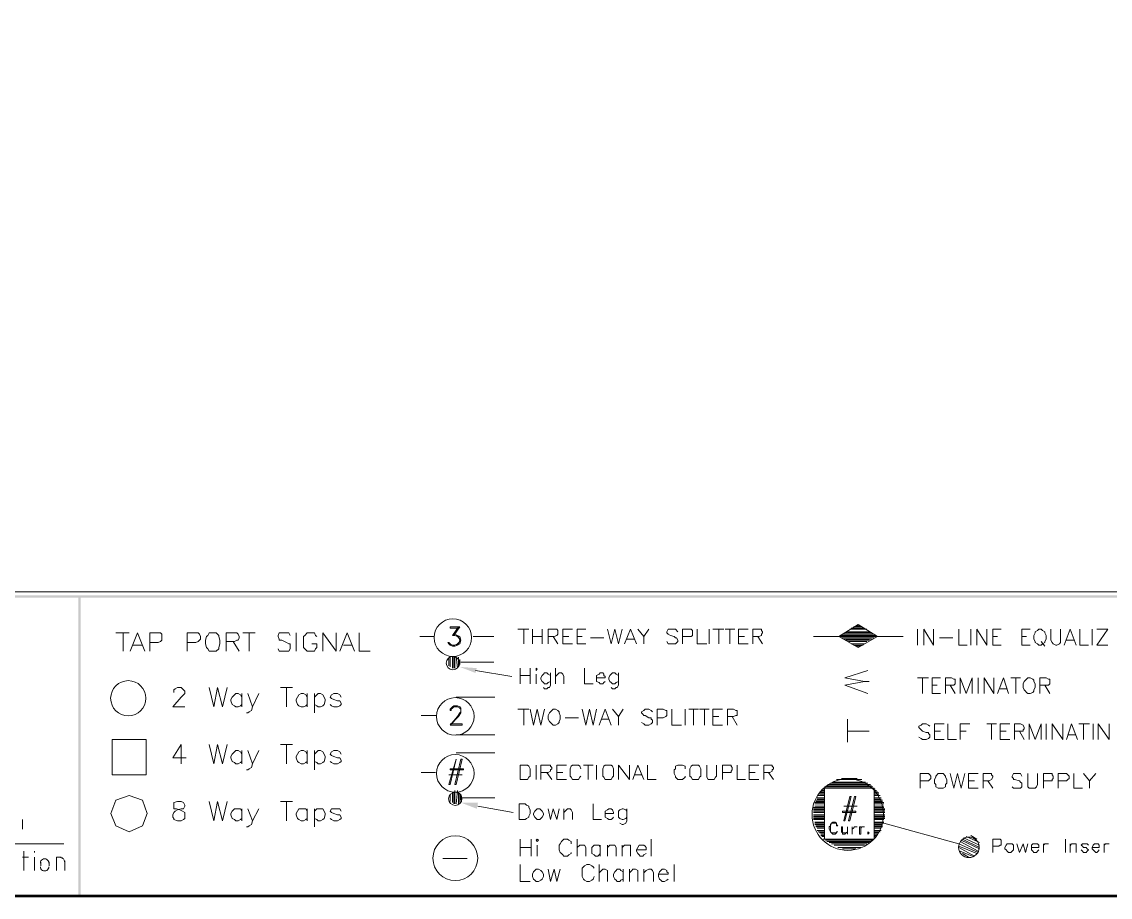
# Model space of a CAD drawing. Header units: millimetres. Extents: x 0.6 to 28.7, y 3.6 to 37.8.
# Drawn here: x 5.959 to 9.706, y 3.618 to 6.63 of the extents above; entities that cross this region are included whole.
import ezdxf

# ---------------------------------------------------------------- set-up
doc = ezdxf.new("R2010")
doc.units = ezdxf.units.MM
doc.layers.add('PDF_FRAME-TB', color=7, linetype='Continuous')

msp = doc.modelspace()

# ---------------------------------------------------------------- linework, layer by layer
at = {"layer": 'PDF_FRAME-TB', "lineweight": 0, "const_width": 0.00834}
msp.add_lwpolyline([(28.6993, 37.8192), (0.5988, 37.8192), (0.5988, 3.6224), (28.6993, 3.6224)], close=True, dxfattribs=at)
at = {"layer": 'PDF_FRAME-TB', "color": 254, "lineweight": 0, "true_color": 0xdcdcdc}
msp.add_lwpolyline([(0.6155, 4.669), (28.6827, 4.669), (28.6827, 37.8025), (0.6155, 37.8025)], close=True, dxfattribs=at)
at = {"layer": 'PDF_FRAME-TB', "color": 8, "lineweight": 0, "true_color": 0x808080}
for points in [[(7.3781, 4.5112, 1), (7.5074, 4.5112, 1)], [(6.2647, 4.3027, 1), (6.3857, 4.3027, 1)], [(7.5157, 4.2402, 1), (7.3865, 4.2402, 1)], [(7.5157, 4.0442, 1), (7.3865, 4.0442, 1)], [(7.5282, 3.7523, 1), (7.374, 3.7523, 1)]]:
    msp.add_lwpolyline(points, format="xyb", close=True, dxfattribs=at)
for points in [[(7.4624, 4.5439), (7.4332, 4.5439), (7.4332, 4.5481), (7.4666, 4.5481), (7.4457, 4.5189)], [(7.4624, 4.5481), (7.4415, 4.5189), (7.4499, 4.5189), (7.4582, 4.5148), (7.4666, 4.5064)], [(7.6667, 4.5398), (7.7042, 4.5398)], [(7.6876, 4.5398), (7.6876, 4.4897)], [(7.7167, 4.5398), (7.7167, 4.4897)], [(7.7501, 4.5398), (7.7501, 4.4897)], [(7.771, 4.4897), (7.771, 4.5398), (7.7918, 4.5398), (7.8001, 4.5398), (7.8043, 4.5356), (7.8043, 4.5314), (7.8043, 4.5273), (7.8043, 4.5231), (7.8001, 4.5189), (7.7918, 4.5148), (7.771, 4.5148)], [(7.8543, 4.4897), (7.821, 4.4897), (7.821, 4.5398), (7.8543, 4.5398)], [(7.9002, 4.4897), (7.871, 4.4897), (7.871, 4.5398), (7.9002, 4.5398)], [(7.9753, 4.5398), (7.9878, 4.4897), (8.0003, 4.5398), (8.0128, 4.4897), (8.0253, 4.5398)], [(8.0337, 4.4897), (8.0545, 4.5398), (8.0753, 4.4897)], [(8.0795, 4.5398), (8.1004, 4.5148), (8.1004, 4.4897)], [(8.117, 4.5398), (8.1004, 4.5148)], [(8.2171, 4.5314), (8.2088, 4.5398), (8.2046, 4.5398), (8.1921, 4.5398), (8.1838, 4.5398), (8.1796, 4.5314), (8.1796, 4.5273), (8.1838, 4.5231), (8.1921, 4.5189), (8.2046, 4.5148), (8.2088, 4.5106), (8.213, 4.5106), (8.2171, 4.5023), (8.2171, 4.4981), (8.2088, 4.4897), (8.2046, 4.4897), (8.1921, 4.4897), (8.1838, 4.4897), (8.1796, 4.4981)], [(8.2338, 4.4897), (8.2338, 4.5398), (8.2547, 4.5398), (8.263, 4.5398), (8.2672, 4.5356), (8.2672, 4.5314), (8.2672, 4.5231), (8.2672, 4.5189), (8.263, 4.5148), (8.2547, 4.5148), (8.2338, 4.5148)], [(8.2838, 4.5398), (8.2838, 4.4897), (8.3172, 4.4897)], [(8.3255, 4.5398), (8.3255, 4.4897)], [(8.338, 4.5398), (8.3756, 4.5398)], [(8.3589, 4.5398), (8.3589, 4.4897)], [(8.3797, 4.5398), (8.4131, 4.5398)], [(8.3964, 4.5398), (8.3964, 4.4897)], [(8.459, 4.4897), (8.4256, 4.4897), (8.4256, 4.5398), (8.459, 4.5398)], [(8.4757, 4.4897), (8.4757, 4.5398), (8.4965, 4.5398), (8.5048, 4.5398), (8.5048, 4.5356), (8.509, 4.5314), (8.509, 4.5273), (8.5048, 4.5231), (8.5048, 4.5189), (8.4965, 4.5148), (8.4757, 4.5148)], [(8.8092, 4.5398), (8.8676, 4.5398)], [(8.8134, 4.5439), (8.8593, 4.5439)], [(8.8217, 4.5481), (8.8509, 4.5481)], [(8.8301, 4.5523), (8.8426, 4.5523)], [(9.0428, 4.5398), (9.0428, 4.4856)], [(9.0636, 4.4856), (9.0636, 4.5398), (9.097, 4.4856), (9.097, 4.5398)], [(9.1845, 4.5398), (9.1845, 4.4856), (9.2137, 4.4856)], [(9.2262, 4.5398), (9.2262, 4.4856)], [(9.2471, 4.4856), (9.2471, 4.5398), (9.2804, 4.4856), (9.2804, 4.5398)], [(9.3305, 4.4856), (9.3013, 4.4856), (9.3013, 4.5398), (9.3305, 4.5398)], [(9.4305, 4.4856), (9.4014, 4.4856), (9.4014, 4.5398), (9.4305, 4.5398)], [(9.5014, 4.5398), (9.5014, 4.5023), (9.5056, 4.4939), (9.5098, 4.4897), (9.5181, 4.4856), (9.5223, 4.4856), (9.5306, 4.4897), (9.5348, 4.4939), (9.5348, 4.5023), (9.5348, 4.5398)], [(9.5473, 4.4856), (9.5681, 4.5398), (9.589, 4.4856)], [(9.6015, 4.5398), (9.6015, 4.4856), (9.6307, 4.4856)], [(9.6432, 4.5398), (9.6432, 4.4856)], [(9.6974, 4.4856), (9.6599, 4.4856), (9.6974, 4.5398), (9.6599, 4.5398)], [(6.2823, 4.5273), (6.3282, 4.5273)], [(6.3073, 4.5273), (6.3073, 4.4647)], [(6.3324, 4.4647), (6.3574, 4.5273), (6.3824, 4.4647)], [(6.3991, 4.4647), (6.3991, 4.5273), (6.4283, 4.5273), (6.4366, 4.5273), (6.4408, 4.5231), (6.4408, 4.5148), (6.4408, 4.5064), (6.4408, 4.5023), (6.4366, 4.4981), (6.4283, 4.4939), (6.3991, 4.4939)], [(6.5283, 4.4647), (6.5283, 4.5273), (6.5575, 4.5273), (6.5659, 4.5273), (6.57, 4.5231), (6.5742, 4.5148), (6.5742, 4.5064), (6.57, 4.5023), (6.5659, 4.4981), (6.5575, 4.4939), (6.5283, 4.4939)], [(6.6618, 4.4647), (6.6618, 4.5273), (6.691, 4.5273), (6.6993, 4.5273), (6.7035, 4.5231), (6.7076, 4.5148), (6.7076, 4.5106), (6.7035, 4.5023), (6.6993, 4.5023), (6.691, 4.4981), (6.6618, 4.4981)], [(6.6868, 4.4981), (6.7076, 4.4647)], [(6.7202, 4.5273), (6.7619, 4.5273)], [(6.741, 4.5273), (6.741, 4.4647)], [(6.8828, 4.5189), (6.8786, 4.5273), (6.8703, 4.5273), (6.8578, 4.5273), (6.8452, 4.5273), (6.8411, 4.5189), (6.8411, 4.5148), (6.8452, 4.5064), (6.8452, 4.5023), (6.8536, 4.5023), (6.8703, 4.4939), (6.8786, 4.4897), (6.8828, 4.4897), (6.8828, 4.4814), (6.8828, 4.4731), (6.8786, 4.4647), (6.8703, 4.4647), (6.8578, 4.4647), (6.8452, 4.4647), (6.8411, 4.4731)], [(6.9036, 4.5273), (6.9036, 4.4647)], [(6.9745, 4.5148), (6.9703, 4.5189), (6.9662, 4.5273), (6.9578, 4.5273), (6.9453, 4.5273), (6.9412, 4.5273), (6.9328, 4.5189), (6.9286, 4.5148), (6.9286, 4.5023), (6.9286, 4.4897), (6.9286, 4.4772), (6.9328, 4.4731), (6.9412, 4.4647), (6.9453, 4.4647), (6.9578, 4.4647), (6.9662, 4.4647), (6.9703, 4.4731), (6.9745, 4.4772), (6.9745, 4.4897), (6.9578, 4.4897)], [(6.9954, 4.4647), (6.9954, 4.5273), (7.0412, 4.4647), (7.0412, 4.5273)], [(7.0537, 4.4647), (7.0788, 4.5273), (7.1038, 4.4647)], [(7.1205, 4.5273), (7.1205, 4.4647), (7.158, 4.4647)], [(7.379, 4.5148), (7.3289, 4.5148)], [(7.4457, 4.5231), (7.4499, 4.5231), (7.4582, 4.5189), (7.4666, 4.5148), (7.4707, 4.5023), (7.4666, 4.4897), (7.4582, 4.4856), (7.4499, 4.4814), (7.4415, 4.4814), (7.4332, 4.4856), (7.429, 4.4897), (7.4249, 4.4939), (7.429, 4.4939), (7.4332, 4.4897), (7.4415, 4.4856), (7.4499, 4.4856), (7.4582, 4.4897), (7.4666, 4.4981)], [(7.454, 4.5189), (7.4624, 4.5148), (7.4666, 4.5023), (7.4624, 4.4897), (7.454, 4.4856)], [(7.5124, 4.5148), (7.5833, 4.5148)], [(7.7167, 4.5148), (7.7501, 4.5148)], [(7.7876, 4.5148), (7.8043, 4.4897)], [(7.821, 4.5148), (7.8418, 4.5148)], [(7.871, 4.5148), (7.8877, 4.5148)], [(7.9169, 4.5106), (7.9628, 4.5106)], [(8.042, 4.5064), (8.067, 4.5064)], [(8.4256, 4.5148), (8.4465, 4.5148)], [(8.4923, 4.5148), (8.509, 4.4897)], [(8.6841, 4.5148), (8.9927, 4.5148)], [(8.7717, 4.5148), (8.901, 4.5148)], [(8.7759, 4.5189), (8.8968, 4.5189)], [(8.7801, 4.5106), (8.8926, 4.5106)], [(8.7842, 4.5231), (8.8885, 4.5231)], [(8.7884, 4.5064), (8.8843, 4.5064)], [(8.7926, 4.5273), (8.8843, 4.5273)], [(8.7967, 4.5023), (8.876, 4.5023)], [(8.8009, 4.5314), (8.876, 4.5314)], [(8.8051, 4.4981), (8.8676, 4.4981)], [(9.1178, 4.5106), (9.1637, 4.5106)], [(9.3013, 4.5148), (9.318, 4.5148)], [(9.4014, 4.5148), (9.418, 4.5148)], [(9.4681, 4.4981), (9.4806, 4.4814)], [(9.5556, 4.5023), (9.5807, 4.5023)], [(6.3407, 4.4856), (6.3741, 4.4856)], [(7.0663, 4.4856), (7.0954, 4.4856)], [(7.4374, 4.4856), (7.429, 4.4897)], [(8.8134, 4.4897), (8.8593, 4.4897)], [(8.8217, 4.4856), (8.8551, 4.4856)], [(8.8301, 4.4814), (8.8468, 4.4814)], [(7.429, 4.4397), (7.429, 4.4147)], [(7.4332, 4.4439), (7.4332, 4.4105)], [(7.4415, 4.448), (7.4415, 4.4063)], [(7.4457, 4.448), (7.4457, 4.4063)], [(7.4499, 4.448), (7.4499, 4.4063)], [(7.454, 4.448), (7.4582, 4.4063)], [(7.4624, 4.4439), (7.4624, 4.4105)], [(7.4666, 4.4355), (7.4666, 4.4189)], [(7.4707, 4.4272), (7.5833, 4.4272)], [(7.5208, 4.398), (7.6459, 4.3772)], [(7.675, 4.4063), (7.675, 4.3521)], [(7.7084, 4.4063), (7.7084, 4.3521)], [(7.7293, 4.3855), (7.7293, 4.3521)], [(7.7793, 4.3813), (7.771, 4.3855), (7.7668, 4.3897), (7.7584, 4.3897), (7.7543, 4.3855), (7.7501, 4.3813), (7.7459, 4.373), (7.7459, 4.3688), (7.7501, 4.3605), (7.7543, 4.3563), (7.7584, 4.3521), (7.7668, 4.3521), (7.771, 4.3563), (7.7793, 4.3605)], [(7.7793, 4.3897), (7.7793, 4.348), (7.7751, 4.3396), (7.771, 4.3396), (7.7668, 4.3355), (7.7584, 4.3355), (7.7543, 4.3396)], [(7.796, 4.4063), (7.796, 4.3521)], [(7.796, 4.3772), (7.8043, 4.3855), (7.8085, 4.3897), (7.8168, 4.3897), (7.821, 4.3855), (7.8252, 4.3772), (7.8252, 4.3521)], [(7.896, 4.4063), (7.896, 4.3521), (7.9252, 4.3521)], [(7.9377, 4.373), (7.9669, 4.373), (7.9669, 4.3772), (7.9628, 4.3813), (7.9628, 4.3855), (7.9586, 4.3897), (7.9503, 4.3897), (7.9461, 4.3855), (7.9377, 4.3813), (7.9377, 4.373), (7.9377, 4.3688), (7.9377, 4.3605), (7.9461, 4.3563), (7.9503, 4.3521), (7.9586, 4.3521), (7.9628, 4.3563), (7.9669, 4.3605)], [(8.0128, 4.3813), (8.0045, 4.3855), (8.0003, 4.3897), (7.992, 4.3897), (7.9878, 4.3855), (7.9836, 4.3813), (7.9794, 4.373), (7.9794, 4.3688), (7.9836, 4.3605), (7.9878, 4.3563), (7.992, 4.3521), (8.0003, 4.3521), (8.0045, 4.3563), (8.0128, 4.3605)], [(8.0128, 4.3897), (8.0128, 4.348), (8.0086, 4.3396), (8.0045, 4.3396), (8.0003, 4.3355), (7.992, 4.3355), (7.9878, 4.3396)], [(8.8593, 4.3605), (8.7926, 4.373), (8.8718, 4.398)], [(7.675, 4.3813), (7.7084, 4.3813)], [(8.8718, 4.3188), (8.7926, 4.348), (8.8593, 4.3605), (8.876, 4.3605)], [(9.0428, 4.373), (9.0803, 4.373)], [(9.0594, 4.373), (9.0594, 4.3188)], [(9.122, 4.3188), (9.0928, 4.3188), (9.0928, 4.373), (9.122, 4.373)], [(9.0928, 4.348), (9.1095, 4.348)], [(9.1387, 4.3188), (9.1387, 4.373), (9.1595, 4.373), (9.1678, 4.3688), (9.172, 4.3688), (9.172, 4.3605), (9.172, 4.3563), (9.172, 4.3521), (9.1678, 4.348), (9.1595, 4.348), (9.1387, 4.348)], [(9.1553, 4.348), (9.172, 4.3188)], [(9.1887, 4.3188), (9.1887, 4.373), (9.2095, 4.3188), (9.2304, 4.373), (9.2304, 4.3188)], [(9.2512, 4.373), (9.2512, 4.3188)], [(9.2721, 4.3188), (9.2721, 4.373), (9.3054, 4.3188), (9.3054, 4.373)], [(9.318, 4.3188), (9.3388, 4.373), (9.3555, 4.3188)], [(9.3638, 4.373), (9.3972, 4.373)], [(9.3805, 4.373), (9.3805, 4.3188)], [(9.4639, 4.3188), (9.4639, 4.373), (9.4848, 4.373), (9.4931, 4.3688), (9.4973, 4.3688), (9.4973, 4.3605), (9.4973, 4.3563), (9.4973, 4.3521), (9.4931, 4.348), (9.4848, 4.348), (9.4639, 4.348)], [(9.4806, 4.348), (9.4973, 4.3188)], [(6.4825, 4.3229), (6.4825, 4.3271), (6.4825, 4.3313), (6.4866, 4.3355), (6.495, 4.3396), (6.5075, 4.3396), (6.5117, 4.3355), (6.5158, 4.3313), (6.52, 4.3271), (6.52, 4.3188), (6.5158, 4.3146), (6.5075, 4.3063), (6.4783, 4.2729), (6.52, 4.2729)], [(6.6034, 4.3396), (6.6201, 4.2729), (6.6326, 4.3396), (6.6493, 4.2729), (6.6659, 4.3396)], [(6.716, 4.3063), (6.7118, 4.3146), (6.7035, 4.3188), (6.6951, 4.3188), (6.691, 4.3146), (6.6826, 4.3063), (6.6785, 4.2979), (6.6785, 4.2938), (6.6826, 4.2812), (6.691, 4.2771), (6.6951, 4.2729), (6.7035, 4.2729), (6.7118, 4.2771), (6.716, 4.2812)], [(6.716, 4.3188), (6.716, 4.2729)], [(6.7368, 4.3188), (6.7535, 4.2729), (6.7744, 4.3188)], [(6.8494, 4.3396), (6.8911, 4.3396)], [(6.8703, 4.3396), (6.8703, 4.2729)], [(6.9412, 4.3063), (6.937, 4.3146), (6.9286, 4.3188), (6.9203, 4.3188), (6.912, 4.3146), (6.9078, 4.3063), (6.9036, 4.2979), (6.9036, 4.2938), (6.9078, 4.2812), (6.912, 4.2771), (6.9203, 4.2729), (6.9286, 4.2729), (6.937, 4.2771), (6.9412, 4.2812)], [(6.9412, 4.3188), (6.9412, 4.2729)], [(6.9662, 4.3188), (6.9662, 4.2521)], [(6.9662, 4.3063), (6.9745, 4.3146), (6.9787, 4.3188), (6.987, 4.3188), (6.9954, 4.3146), (6.9995, 4.3063), (7.0037, 4.2979), (7.0037, 4.2938), (6.9995, 4.2812), (6.9954, 4.2771), (6.987, 4.2729), (6.9787, 4.2729), (6.9745, 4.2771), (6.9662, 4.2812)], [(7.0579, 4.3063), (7.0537, 4.3146), (7.0454, 4.3188), (7.0329, 4.3188), (7.0246, 4.3146), (7.0204, 4.3063), (7.0246, 4.3021), (7.0329, 4.2979), (7.0454, 4.2938), (7.0537, 4.2938), (7.0579, 4.2854), (7.0579, 4.2812), (7.0537, 4.2771), (7.0454, 4.2729), (7.0329, 4.2729), (7.0246, 4.2771), (7.0204, 4.2812)], [(9.3263, 4.3355), (9.3513, 4.3355)], [(6.7535, 4.2729), (6.7493, 4.2604), (6.741, 4.2562), (6.7368, 4.2521), (6.7327, 4.2521)], [(7.454, 4.3063), (7.5875, 4.3063)], [(7.3873, 4.2437), (7.3331, 4.2437)], [(7.6667, 4.2646), (7.7042, 4.2646)], [(7.6876, 4.2646), (7.6876, 4.2104)], [(7.7084, 4.2646), (7.7209, 4.2104), (7.7334, 4.2646), (7.7459, 4.2104), (7.7584, 4.2646)], [(7.8293, 4.2354), (7.8752, 4.2354)], [(7.8877, 4.2646), (7.9002, 4.2104), (7.9127, 4.2646), (7.9252, 4.2104), (7.9377, 4.2646)], [(7.9461, 4.2104), (7.9669, 4.2646), (7.9878, 4.2104)], [(7.992, 4.2646), (8.0128, 4.2396), (8.0128, 4.2104)], [(8.0295, 4.2646), (8.0128, 4.2396)], [(8.1296, 4.2562), (8.1254, 4.2604), (8.117, 4.2646), (8.1045, 4.2646), (8.1004, 4.2604), (8.092, 4.2562), (8.092, 4.2521), (8.0962, 4.2479), (8.1004, 4.2437), (8.1045, 4.2437), (8.117, 4.2354), (8.1254, 4.2354), (8.1254, 4.2312), (8.1296, 4.227), (8.1296, 4.2187), (8.1254, 4.2145), (8.117, 4.2104), (8.1045, 4.2104), (8.1004, 4.2145), (8.092, 4.2187)], [(8.1462, 4.2104), (8.1462, 4.2646), (8.1671, 4.2646), (8.1754, 4.2604), (8.1796, 4.2604), (8.1796, 4.2521), (8.1796, 4.2479), (8.1796, 4.2437), (8.1754, 4.2396), (8.1671, 4.2354), (8.1462, 4.2354)], [(8.1963, 4.2646), (8.1963, 4.2104), (8.2296, 4.2104)], [(8.2421, 4.2646), (8.2421, 4.2104)], [(8.2547, 4.2646), (8.288, 4.2646)], [(8.2713, 4.2646), (8.2713, 4.2104)], [(8.2922, 4.2646), (8.3255, 4.2646)], [(8.3089, 4.2646), (8.3089, 4.2104)], [(8.3714, 4.2104), (8.338, 4.2104), (8.338, 4.2646), (8.3714, 4.2646)], [(8.338, 4.2396), (8.3589, 4.2396)], [(8.3881, 4.2104), (8.3881, 4.2646), (8.4089, 4.2646), (8.4173, 4.2604), (8.4214, 4.2604), (8.4214, 4.2521), (8.4214, 4.2479), (8.4214, 4.2437), (8.4173, 4.2437), (8.4089, 4.2396), (8.3881, 4.2396)], [(8.4048, 4.2396), (8.4214, 4.2104)], [(7.4332, 4.2145), (7.4749, 4.2145), (7.4749, 4.2104), (7.4332, 4.2104)], [(7.9544, 4.2312), (7.9794, 4.2312)], [(8.8009, 4.2312), (8.8009, 4.152)], [(9.0844, 4.2062), (9.0803, 4.2104), (9.0719, 4.2145), (9.0594, 4.2145), (9.0553, 4.2104), (9.0469, 4.2062), (9.0469, 4.202), (9.0511, 4.1979), (9.0553, 4.1937), (9.0594, 4.1895), (9.0719, 4.1853), (9.0803, 4.1853), (9.0803, 4.1812), (9.0844, 4.177), (9.0844, 4.1687), (9.0803, 4.1645), (9.0719, 4.1603), (9.0594, 4.1603), (9.0553, 4.1645), (9.0469, 4.1687)], [(9.1345, 4.1603), (9.1011, 4.1603), (9.1011, 4.2145), (9.1345, 4.2145)], [(9.147, 4.2145), (9.147, 4.1603), (9.1762, 4.1603)], [(9.1887, 4.1603), (9.1887, 4.2145), (9.2221, 4.2145)], [(9.2804, 4.2145), (9.3138, 4.2145)], [(9.2971, 4.2145), (9.2971, 4.1603)], [(9.3597, 4.1603), (9.3263, 4.1603), (9.3263, 4.2145), (9.3597, 4.2145)], [(9.3763, 4.1603), (9.3763, 4.2145), (9.3972, 4.2145), (9.4055, 4.2104), (9.4097, 4.202), (9.4097, 4.1979), (9.4055, 4.1937), (9.4055, 4.1895), (9.3972, 4.1895), (9.3763, 4.1895)], [(9.4264, 4.1603), (9.4264, 4.2145), (9.4472, 4.1603), (9.4681, 4.2145), (9.4681, 4.1603)], [(9.4848, 4.2145), (9.4848, 4.1603)], [(9.5056, 4.1603), (9.5056, 4.2145), (9.5431, 4.1603), (9.5431, 4.2145)], [(9.5556, 4.1603), (9.5723, 4.2145), (9.5932, 4.1603)], [(9.5973, 4.2145), (9.6349, 4.2145)], [(9.614, 4.2145), (9.614, 4.1603)], [(9.6474, 4.2145), (9.6474, 4.1603)], [(9.6641, 4.1603), (9.6641, 4.2145), (9.7016, 4.1603), (9.7016, 4.2145)], [(7.454, 4.177), (7.5875, 4.177)], [(8.8009, 4.1895), (8.876, 4.1895)], [(9.1011, 4.1895), (9.122, 4.1895)], [(9.1887, 4.1895), (9.2095, 4.1895)], [(9.3263, 4.1895), (9.3471, 4.1895)], [(9.393, 4.1895), (9.4097, 4.1603)], [(9.5598, 4.177), (9.5848, 4.177)], [(6.5075, 4.0769), (6.5075, 4.1436), (6.4783, 4.0978), (6.5242, 4.0978)], [(6.6034, 4.1436), (6.6201, 4.0769), (6.6326, 4.1436), (6.6493, 4.0769), (6.6659, 4.1436)], [(6.716, 4.1103), (6.7118, 4.1186), (6.7035, 4.1228), (6.6951, 4.1228), (6.691, 4.1186), (6.6826, 4.1103), (6.6785, 4.1019), (6.6785, 4.0978), (6.6826, 4.0853), (6.691, 4.0811), (6.6951, 4.0769), (6.7035, 4.0769), (6.7118, 4.0811), (6.716, 4.0853)], [(6.716, 4.1228), (6.716, 4.0769)], [(6.7368, 4.1228), (6.7535, 4.0769), (6.7744, 4.1228)], [(6.8494, 4.1436), (6.8911, 4.1436)], [(6.8703, 4.1436), (6.8703, 4.0769)], [(6.9412, 4.1103), (6.937, 4.1186), (6.9286, 4.1228), (6.9203, 4.1228), (6.912, 4.1186), (6.9078, 4.1103), (6.9036, 4.1019), (6.9036, 4.0978), (6.9078, 4.0853), (6.912, 4.0811), (6.9203, 4.0769), (6.9286, 4.0769), (6.937, 4.0811), (6.9412, 4.0853)], [(6.9412, 4.1228), (6.9412, 4.0769)], [(6.9662, 4.1228), (6.9662, 4.0561)], [(6.9662, 4.1103), (6.9745, 4.1186), (6.9787, 4.1228), (6.987, 4.1228), (6.9954, 4.1186), (6.9995, 4.1103), (7.0037, 4.1019), (7.0037, 4.0978), (6.9995, 4.0853), (6.9954, 4.0811), (6.987, 4.0769), (6.9787, 4.0769), (6.9745, 4.0811), (6.9662, 4.0853)], [(7.0579, 4.1103), (7.0537, 4.1186), (7.0454, 4.1228), (7.0329, 4.1228), (7.0246, 4.1186), (7.0204, 4.1103), (7.0246, 4.1061), (7.0329, 4.1019), (7.0454, 4.0978), (7.0537, 4.0978), (7.0579, 4.0894), (7.0579, 4.0853), (7.0537, 4.0811), (7.0454, 4.0769), (7.0329, 4.0769), (7.0246, 4.0811), (7.0204, 4.0853)], [(7.454, 4.1145), (7.5875, 4.1145)], [(6.7535, 4.0769), (6.7493, 4.0644), (6.741, 4.0602), (6.7368, 4.0561), (6.7327, 4.0561)], [(7.3832, 4.0477), (7.3331, 4.0477)], [(7.7293, 4.0728), (7.7293, 4.0227)], [(7.7459, 4.0227), (7.7459, 4.0728), (7.771, 4.0728), (7.7793, 4.0728), (7.7793, 4.0686), (7.7835, 4.0644), (7.7835, 4.0602), (7.7793, 4.0561), (7.7793, 4.0519), (7.771, 4.0477), (7.7459, 4.0477)], [(7.7668, 4.0477), (7.7835, 4.0227)], [(7.8335, 4.0227), (7.8001, 4.0227), (7.8001, 4.0728), (7.8335, 4.0728)], [(7.8001, 4.0477), (7.821, 4.0477)], [(7.8835, 4.0602), (7.8794, 4.0686), (7.8752, 4.0728), (7.871, 4.0728), (7.8585, 4.0728), (7.8543, 4.0728), (7.8502, 4.0686), (7.846, 4.0602), (7.846, 4.0561), (7.846, 4.0436), (7.846, 4.0352), (7.8502, 4.0311), (7.8543, 4.0227), (7.8585, 4.0227), (7.871, 4.0227), (7.8752, 4.0227), (7.8794, 4.0311), (7.8835, 4.0352)], [(7.8919, 4.0728), (7.9252, 4.0728)], [(7.9086, 4.0728), (7.9086, 4.0227)], [(7.9377, 4.0728), (7.9377, 4.0227)], [(8.0128, 4.0227), (8.0128, 4.0728), (8.0503, 4.0227), (8.0503, 4.0728)], [(8.0628, 4.0227), (8.0795, 4.0728), (8.1004, 4.0227)], [(8.1129, 4.0728), (8.1129, 4.0227), (8.1421, 4.0227)], [(8.2421, 4.0602), (8.2421, 4.0686), (8.2338, 4.0728), (8.2296, 4.0728), (8.2213, 4.0728), (8.2171, 4.0728), (8.2088, 4.0686), (8.2088, 4.0602), (8.2046, 4.0561), (8.2046, 4.0436), (8.2088, 4.0352), (8.2088, 4.0311), (8.2171, 4.0227), (8.2213, 4.0227), (8.2296, 4.0227), (8.2338, 4.0227), (8.2421, 4.0311), (8.2421, 4.0352)], [(8.3172, 4.0728), (8.3172, 4.0352), (8.3172, 4.0311), (8.3214, 4.0227), (8.3297, 4.0227), (8.3339, 4.0227), (8.3422, 4.0227), (8.3464, 4.0311), (8.3506, 4.0352), (8.3506, 4.0728)], [(8.3714, 4.0227), (8.3714, 4.0728), (8.3923, 4.0728), (8.4006, 4.0728), (8.4006, 4.0686), (8.4048, 4.0644), (8.4048, 4.0561), (8.4006, 4.0519), (8.4006, 4.0477), (8.3923, 4.0477), (8.3714, 4.0477)], [(8.4214, 4.0728), (8.4214, 4.0227), (8.4506, 4.0227)], [(8.4965, 4.0227), (8.4631, 4.0227), (8.4631, 4.0728), (8.4965, 4.0728)], [(8.4631, 4.0477), (8.484, 4.0477)], [(8.5132, 4.0227), (8.5132, 4.0728), (8.534, 4.0728), (8.5424, 4.0728), (8.5424, 4.0686), (8.5465, 4.0644), (8.5465, 4.0602), (8.5424, 4.0561), (8.5424, 4.0519), (8.534, 4.0477), (8.5132, 4.0477)], [(8.5299, 4.0477), (8.5465, 4.0227)], [(7.429, 4.0394), (7.4749, 4.0394), (7.429, 4.0394)], [(8.067, 4.0394), (8.092, 4.0394)], [(8.7425, 4.0102), (8.8718, 4.0102)], [(8.7509, 4.0144), (8.8634, 4.0144)], [(8.7634, 4.0227), (8.8509, 4.0227)], [(8.7801, 4.0269), (8.8343, 4.0269)], [(9.0511, 3.9935), (9.0511, 4.0436), (9.0761, 4.0436), (9.0803, 4.0436), (9.0844, 4.0394), (9.0886, 4.0352), (9.0886, 4.0269), (9.0844, 4.0227), (9.0803, 4.0185), (9.0761, 4.0185), (9.0511, 4.0185)], [(9.1553, 4.0436), (9.1678, 3.9935), (9.1804, 4.0436), (9.1929, 3.9935), (9.2054, 4.0436)], [(9.2512, 3.9935), (9.2179, 3.9935), (9.2179, 4.0436), (9.2512, 4.0436)], [(9.2179, 4.0185), (9.2387, 4.0185)], [(9.2679, 3.9935), (9.2679, 4.0436), (9.2888, 4.0436), (9.2971, 4.0436), (9.2971, 4.0394), (9.3013, 4.0352), (9.3013, 4.0311), (9.2971, 4.0227), (9.2888, 4.0185), (9.2679, 4.0185)], [(9.2846, 4.0185), (9.3013, 3.9935)], [(9.4014, 4.0352), (9.3972, 4.0436), (9.3888, 4.0436), (9.3805, 4.0436), (9.3722, 4.0436), (9.368, 4.0352), (9.368, 4.0311), (9.3722, 4.0269), (9.3722, 4.0227), (9.3763, 4.0227), (9.393, 4.0185), (9.3972, 4.0144), (9.4014, 4.0102), (9.4014, 4.006), (9.4014, 3.9977), (9.3972, 3.9935), (9.3888, 3.9935), (9.3805, 3.9935), (9.3722, 3.9935), (9.368, 3.9977)], [(9.4222, 4.0436), (9.4222, 4.006), (9.4222, 3.9977), (9.4264, 3.9935), (9.4347, 3.9935), (9.4389, 3.9935), (9.4472, 3.9935), (9.4514, 3.9977), (9.4556, 4.006), (9.4556, 4.0436)], [(9.4764, 3.9935), (9.4764, 4.0436), (9.4973, 4.0436), (9.5056, 4.0436), (9.5056, 4.0394), (9.5098, 4.0352), (9.5098, 4.0269), (9.5056, 4.0227), (9.5056, 4.0185), (9.4973, 4.0185), (9.4764, 4.0185)], [(9.5265, 3.9935), (9.5265, 4.0436), (9.5515, 4.0436), (9.5556, 4.0436), (9.5598, 4.0394), (9.564, 4.0352), (9.564, 4.0269), (9.5598, 4.0227), (9.5556, 4.0185), (9.5515, 4.0185), (9.5265, 4.0185)], [(9.5807, 4.0436), (9.5807, 3.9935), (9.6098, 3.9935)], [(9.614, 4.0436), (9.6349, 4.0185), (9.6349, 3.9935)], [(9.6557, 4.0436), (9.6349, 4.0185)], [(7.4332, 3.9727), (7.4332, 3.9477)], [(7.4415, 3.981), (7.4415, 3.9435)], [(7.4457, 3.981), (7.4457, 3.9393)], [(7.4499, 3.9852), (7.4499, 3.9393)], [(7.4582, 3.9852), (7.454, 3.9393)], [(7.4624, 3.981), (7.4624, 3.9393)], [(7.4666, 3.9769), (7.4666, 3.9435)], [(7.4707, 3.9727), (7.4707, 3.9518)], [(8.705, 3.9769), (8.7217, 3.9769)], [(8.705, 3.9727), (8.7217, 3.9727)], [(8.7092, 3.981), (8.7217, 3.981)], [(8.7133, 3.9852), (8.7217, 3.9852)], [(8.7175, 3.9894), (8.7217, 3.9894)], [(8.7217, 3.9977), (8.8885, 3.9977)], [(8.73, 4.0019), (8.8843, 4.0019)], [(8.7342, 4.006), (8.8801, 4.006)], [(8.8926, 3.9894), (8.8968, 3.9894)], [(8.8926, 3.9852), (8.901, 3.9852)], [(8.8926, 3.981), (8.9051, 3.981)], [(8.8926, 3.9769), (8.9093, 3.9769)], [(8.8926, 3.9727), (8.9093, 3.9727)], [(6.6034, 3.9477), (6.6201, 3.8809), (6.6326, 3.9477), (6.6493, 3.8809), (6.6659, 3.9477)], [(6.8494, 3.9477), (6.8911, 3.9477)], [(6.8703, 3.9477), (6.8703, 3.8809)], [(7.4749, 3.9602), (7.5875, 3.9602)], [(7.9252, 3.9393), (7.9252, 3.8851), (7.9544, 3.8851)], [(8.6883, 3.9435), (8.7217, 3.9435)], [(8.6883, 3.9393), (8.7217, 3.9393)], [(8.6925, 3.9518), (8.7217, 3.9518)], [(8.6925, 3.9477), (8.7217, 3.9477)], [(8.6967, 3.9602), (8.7217, 3.9602)], [(8.6967, 3.956), (8.7217, 3.956)], [(8.7008, 3.9685), (8.7217, 3.9685)], [(8.8926, 3.9685), (8.9135, 3.9685)], [(8.8926, 3.9602), (8.9177, 3.9602)], [(8.8926, 3.956), (8.9177, 3.956)], [(8.8926, 3.9518), (8.9218, 3.9518)], [(8.8926, 3.9477), (8.9218, 3.9477)], [(8.8926, 3.9435), (8.926, 3.9435)], [(8.8926, 3.9393), (8.926, 3.9393)], [(6.716, 3.9143), (6.7118, 3.9226), (6.7035, 3.9226), (6.6951, 3.9226), (6.691, 3.9226), (6.6826, 3.9143), (6.6785, 3.906), (6.6785, 3.9018), (6.6826, 3.8893), (6.691, 3.8851), (6.6951, 3.8809), (6.7035, 3.8809), (6.7118, 3.8851), (6.716, 3.8893)], [(6.716, 3.9226), (6.716, 3.8809)], [(6.7368, 3.9226), (6.7535, 3.8809), (6.7744, 3.9226)], [(6.9412, 3.9143), (6.937, 3.9226), (6.9286, 3.9226), (6.9203, 3.9226), (6.912, 3.9226), (6.9078, 3.9143), (6.9036, 3.906), (6.9036, 3.9018), (6.9078, 3.8893), (6.912, 3.8851), (6.9203, 3.8809), (6.9286, 3.8809), (6.937, 3.8851), (6.9412, 3.8893)], [(6.9412, 3.9226), (6.9412, 3.8809)], [(6.9662, 3.9226), (6.9662, 3.8601)], [(6.9662, 3.9143), (6.9745, 3.9226), (6.9787, 3.9226), (6.987, 3.9226), (6.9954, 3.9226), (6.9995, 3.9143), (7.0037, 3.906), (7.0037, 3.9018), (6.9995, 3.8893), (6.9954, 3.8851), (6.987, 3.8809), (6.9787, 3.8809), (6.9745, 3.8851), (6.9662, 3.8893)], [(7.0579, 3.9143), (7.0537, 3.9226), (7.0454, 3.9226), (7.0329, 3.9226), (7.0246, 3.9226), (7.0204, 3.9143), (7.0246, 3.9101), (7.0329, 3.906), (7.0454, 3.9018), (7.0537, 3.9018), (7.0579, 3.8935), (7.0579, 3.8893), (7.0537, 3.8851), (7.0454, 3.8809), (7.0329, 3.8809), (7.0246, 3.8851), (7.0204, 3.8893)], [(7.5291, 3.931), (7.65, 3.9101)], [(7.771, 3.9226), (7.7793, 3.8851), (7.7876, 3.9226), (7.8001, 3.8851), (7.8085, 3.9226)], [(7.8252, 3.9226), (7.8252, 3.8851)], [(7.8252, 3.9101), (7.8335, 3.9185), (7.8377, 3.9226), (7.846, 3.9226), (7.8502, 3.9185), (7.8543, 3.9101), (7.8543, 3.8851)], [(7.9669, 3.906), (7.9961, 3.906), (7.9961, 3.9101), (7.992, 3.9185), (7.9878, 3.9226), (7.9794, 3.9226), (7.9753, 3.9185), (7.9669, 3.9143), (7.9669, 3.906), (7.9669, 3.9018), (7.9669, 3.8935), (7.9753, 3.8893), (7.9794, 3.8851), (7.9878, 3.8851), (7.992, 3.8893), (7.9961, 3.8935)], [(8.042, 3.9143), (8.0378, 3.9185), (8.0295, 3.9226), (8.0253, 3.9226), (8.017, 3.9185), (8.0128, 3.9143), (8.0128, 3.906), (8.0128, 3.9018), (8.0128, 3.8935), (8.017, 3.8893), (8.0253, 3.8851), (8.0295, 3.8851), (8.0378, 3.8893), (8.042, 3.8935)], [(8.042, 3.9226), (8.042, 3.8809), (8.0378, 3.8726), (8.0295, 3.8684), (8.0253, 3.8684), (8.017, 3.8726)], [(8.6841, 3.9268), (8.7217, 3.9268)], [(8.6841, 3.9226), (8.7217, 3.9226)], [(8.6841, 3.9185), (8.7217, 3.9185)], [(8.6841, 3.9143), (8.7217, 3.9143)], [(8.6841, 3.9101), (8.7217, 3.9101)], [(8.6841, 3.9018), (8.7217, 3.9018)], [(8.6841, 3.8976), (8.7217, 3.8976)], [(8.6883, 3.931), (8.7217, 3.931)], [(8.7884, 3.931), (8.8343, 3.931), (8.7884, 3.931)], [(8.8926, 3.931), (8.926, 3.931)], [(8.8926, 3.9268), (8.926, 3.9268)], [(8.8926, 3.9226), (8.9302, 3.9226)], [(8.8926, 3.9185), (8.9302, 3.9185)], [(8.8926, 3.9143), (8.9302, 3.9143)], [(8.8926, 3.9101), (8.9302, 3.9101)], [(8.8926, 3.9018), (8.9302, 3.9018)], [(8.8926, 3.8976), (8.9302, 3.8976)], [(6.7535, 3.8809), (6.7493, 3.8684), (6.741, 3.8643), (6.7368, 3.8601), (6.7327, 3.8601)], [(8.6841, 3.8935), (8.7217, 3.8935)], [(8.6841, 3.8893), (8.7217, 3.8893)], [(8.6841, 3.8851), (8.7217, 3.8851)], [(8.6883, 3.8768), (8.7217, 3.8768)], [(8.6883, 3.8726), (8.7217, 3.8726)], [(8.6883, 3.8684), (8.7217, 3.8684)], [(8.6925, 3.8643), (8.7217, 3.8643)], [(8.6925, 3.8601), (8.7217, 3.8601)], [(8.8926, 3.8935), (8.9302, 3.8935)], [(8.8926, 3.8893), (8.9302, 3.8893)], [(8.8926, 3.8851), (8.926, 3.8851)], [(8.8926, 3.8768), (8.926, 3.8768)], [(8.8926, 3.8726), (8.926, 3.8726), (9.1845, 3.8017), (9.2512, 3.7725)], [(8.8926, 3.8684), (8.9218, 3.8684)], [(8.8926, 3.8643), (8.9218, 3.8643)], [(8.8926, 3.8601), (8.9218, 3.8601)], [(8.6967, 3.8559), (8.7217, 3.8559)], [(8.6967, 3.8476), (8.7217, 3.8476)], [(8.7008, 3.8434), (8.7217, 3.8434)], [(8.705, 3.8392), (8.7217, 3.8392)], [(8.7092, 3.8351), (8.7217, 3.8351)], [(8.7092, 3.8309), (8.7217, 3.8309)], [(8.7133, 3.8267), (8.7217, 3.8267)], [(8.8718, 3.8392), (8.8718, 3.8392)], [(8.8926, 3.8559), (8.9177, 3.8559)], [(8.8926, 3.8476), (8.9177, 3.8476)], [(8.8926, 3.8434), (8.9135, 3.8434)], [(8.8926, 3.8392), (8.9093, 3.8392)], [(8.8926, 3.8351), (8.9051, 3.8351)], [(8.8926, 3.8309), (8.901, 3.8309)], [(8.8926, 3.8267), (8.8968, 3.8267)], [(9.2554, 3.7975), (9.2012, 3.8226)], [(9.2554, 3.8059), (9.2095, 3.8267)], [(9.2471, 3.8184), (9.2262, 3.8309)], [(4.8729, 3.8017), (6.103, 3.8017)], [(7.675, 3.8184), (7.675, 3.76)], [(7.675, 3.7892), (7.7126, 3.7892)], [(7.7126, 3.8184), (7.7126, 3.76)], [(7.7334, 3.7975), (7.7334, 3.76)], [(7.8502, 3.8017), (7.8502, 3.8101), (7.8418, 3.8142), (7.8377, 3.8184), (7.8252, 3.8184), (7.821, 3.8142), (7.8168, 3.8101), (7.8127, 3.8017), (7.8085, 3.7975), (7.8085, 3.7809), (7.8127, 3.7725), (7.8168, 3.7684), (7.821, 3.7642), (7.8252, 3.76), (7.8377, 3.76), (7.8418, 3.7642), (7.8502, 3.7684), (7.8502, 3.7725)], [(7.871, 3.8184), (7.871, 3.76)], [(7.871, 3.7892), (7.8794, 3.7975), (7.8835, 3.7975), (7.8919, 3.7975), (7.896, 3.7975), (7.9002, 3.7892), (7.9002, 3.76)], [(7.9503, 3.7892), (7.9461, 3.7975), (7.9419, 3.7975), (7.9336, 3.7975), (7.9294, 3.7975), (7.9211, 3.7892), (7.9211, 3.7809), (7.9211, 3.7767), (7.9211, 3.7684), (7.9294, 3.7642), (7.9336, 3.76), (7.9419, 3.76), (7.9461, 3.7642), (7.9503, 3.7684)], [(7.9503, 3.7975), (7.9503, 3.76)], [(7.9753, 3.7975), (7.9753, 3.76)], [(7.9753, 3.7892), (7.9836, 3.7975), (7.9878, 3.7975), (7.9961, 3.7975), (8.0003, 3.7975), (8.0045, 3.7892), (8.0045, 3.76)], [(8.0253, 3.7975), (8.0253, 3.76)], [(8.0253, 3.7892), (8.0337, 3.7975), (8.0378, 3.7975), (8.0462, 3.7975), (8.0545, 3.7975), (8.0545, 3.7892), (8.0545, 3.76)], [(8.0753, 3.7809), (8.1087, 3.7809), (8.1087, 3.7892), (8.1045, 3.7934), (8.1004, 3.7975), (8.0962, 3.7975), (8.0879, 3.7975), (8.0837, 3.7975), (8.0795, 3.7892), (8.0753, 3.7809), (8.0753, 3.7767), (8.0795, 3.7684), (8.0837, 3.7642), (8.0879, 3.76), (8.0962, 3.76), (8.1004, 3.7642), (8.1087, 3.7684)], [(8.1254, 3.8184), (8.1254, 3.76)], [(8.7175, 3.8184), (8.7217, 3.8184)], [(8.7258, 3.8142), (8.8885, 3.8142)], [(8.73, 3.8101), (8.8843, 3.8101)], [(8.7384, 3.8059), (8.876, 3.8059)], [(8.7467, 3.8017), (8.8676, 3.8017)], [(8.755, 3.7975), (8.8593, 3.7975)], [(8.7675, 3.7892), (8.8468, 3.7892)], [(8.7842, 3.785), (8.8301, 3.785)], [(8.8926, 3.8184), (8.8926, 3.8184)], [(9.2471, 3.7684), (9.1845, 3.7934)], [(9.2387, 3.76), (9.1845, 3.7892)], [(9.2512, 3.7767), (9.1887, 3.8101)], [(9.2554, 3.785), (9.1929, 3.8142)], [(9.2554, 3.7892), (9.197, 3.8184)], [(9.3013, 3.7725), (9.3013, 3.8184), (9.3221, 3.8184), (9.3263, 3.8184), (9.3305, 3.8142), (9.3305, 3.8101), (9.3305, 3.8017), (9.3305, 3.7975), (9.3263, 3.7975), (9.3221, 3.7934), (9.3013, 3.7934)], [(9.3847, 3.8017), (9.393, 3.7725), (9.4055, 3.8017), (9.4139, 3.7725), (9.4222, 3.8017)], [(9.4347, 3.7892), (9.4597, 3.7892), (9.4597, 3.7934), (9.4597, 3.7975), (9.4556, 3.8017), (9.4514, 3.8017), (9.4431, 3.8017), (9.4389, 3.8017), (9.4347, 3.7975), (9.4347, 3.7892), (9.4347, 3.785), (9.4347, 3.7809), (9.4389, 3.7767), (9.4431, 3.7725), (9.4514, 3.7725), (9.4556, 3.7767), (9.4597, 3.7809)], [(9.4764, 3.8017), (9.4764, 3.7725)], [(9.4764, 3.7892), (9.4764, 3.7975), (9.4806, 3.8017), (9.4848, 3.8017), (9.4931, 3.8017)], [(9.5515, 3.8184), (9.5515, 3.7725)], [(9.5681, 3.8017), (9.5681, 3.7725)], [(9.5681, 3.7934), (9.5723, 3.8017), (9.5765, 3.8017), (9.5848, 3.8017), (9.589, 3.8017), (9.589, 3.7934), (9.589, 3.7725)], [(9.6307, 3.7975), (9.6265, 3.8017), (9.6224, 3.8017), (9.614, 3.8017), (9.6098, 3.8017), (9.6057, 3.7975), (9.6098, 3.7934), (9.614, 3.7892), (9.6224, 3.7892), (9.6265, 3.785), (9.6307, 3.7809), (9.6265, 3.7767), (9.6224, 3.7725), (9.614, 3.7725), (9.6098, 3.7767), (9.6057, 3.7809)], [(9.6432, 3.7892), (9.6682, 3.7892), (9.6682, 3.7934), (9.6682, 3.7975), (9.6641, 3.8017), (9.6599, 3.8017), (9.6557, 3.8017), (9.6515, 3.8017), (9.6474, 3.7975), (9.6432, 3.7892), (9.6432, 3.785), (9.6474, 3.7809), (9.6515, 3.7767), (9.6557, 3.7725), (9.6599, 3.7725), (9.6641, 3.7767), (9.6682, 3.7809)], [(9.6849, 3.8017), (9.6849, 3.7725)], [(9.6849, 3.7892), (9.6849, 3.7975), (9.6891, 3.8017), (9.6974, 3.8017), (9.7016, 3.8017)], [(7.4916, 3.7517), (7.4082, 3.7517)], [(9.2304, 3.76), (9.1887, 3.7767)], [(9.2179, 3.7559), (9.197, 3.7684)], [(7.675, 3.7308), (7.675, 3.6725), (7.7084, 3.6725)], [(7.771, 3.7142), (7.7793, 3.6725), (7.7918, 3.7142), (7.8001, 3.6725), (7.8127, 3.7142)], [(7.9294, 3.7183), (7.9252, 3.7225), (7.9211, 3.7267), (7.9127, 3.7308), (7.9044, 3.7308), (7.896, 3.7267), (7.8919, 3.7225), (7.8877, 3.7183), (7.8877, 3.71), (7.8877, 3.6975), (7.8877, 3.6891), (7.8919, 3.6808), (7.896, 3.6766), (7.9044, 3.6725), (7.9127, 3.6725), (7.9211, 3.6766), (7.9252, 3.6808), (7.9294, 3.6891)], [(7.9461, 3.7308), (7.9461, 3.6725)], [(7.9461, 3.7016), (7.9544, 3.71), (7.9586, 3.7142), (7.9669, 3.7142), (7.9753, 3.71), (7.9753, 3.7016), (7.9753, 3.6725)], [(8.0295, 3.7058), (8.0211, 3.71), (8.017, 3.7142), (8.0086, 3.7142), (8.0045, 3.71), (8.0003, 3.7058), (7.9961, 3.6975), (7.9961, 3.6891), (8.0003, 3.6808), (8.0045, 3.6766), (8.0086, 3.6725), (8.017, 3.6725), (8.0211, 3.6766), (8.0295, 3.6808)], [(8.0295, 3.7142), (8.0295, 3.6725)], [(8.0503, 3.7142), (8.0503, 3.6725)], [(8.0503, 3.7016), (8.0587, 3.71), (8.0628, 3.7142), (8.0712, 3.7142), (8.0795, 3.71), (8.0795, 3.7016), (8.0795, 3.6725)], [(8.1004, 3.7142), (8.1004, 3.6725)], [(8.1004, 3.7016), (8.1087, 3.71), (8.117, 3.7142), (8.1254, 3.7142), (8.1296, 3.71), (8.1337, 3.7016), (8.1337, 3.6725)], [(8.1504, 3.6975), (8.1838, 3.6975), (8.1838, 3.7016), (8.1796, 3.7058), (8.1796, 3.71), (8.1713, 3.7142), (8.1629, 3.7142), (8.1587, 3.71), (8.1546, 3.7058), (8.1504, 3.6975), (8.1504, 3.6891), (8.1546, 3.6808), (8.1587, 3.6766), (8.1629, 3.6725), (8.1713, 3.6725), (8.1796, 3.6766), (8.1838, 3.6808)], [(8.2046, 3.7308), (8.2046, 3.6725)]]:
    msp.add_lwpolyline(points, dxfattribs=at)
for points in [[(8.8384, 4.4772), (8.9051, 4.5148), (8.8384, 4.5565), (8.7717, 4.5148)], [(9.4597, 4.5398), (9.4556, 4.5356), (9.4472, 4.5314), (9.4472, 4.5273), (9.4431, 4.5189), (9.4431, 4.5064), (9.4472, 4.4981), (9.4472, 4.4939), (9.4556, 4.4897), (9.4597, 4.4856), (9.4681, 4.4856), (9.4722, 4.4897), (9.4806, 4.4939), (9.4806, 4.4981), (9.4848, 4.5064), (9.4848, 4.5189), (9.4806, 4.5273), (9.4806, 4.5314), (9.4722, 4.5356), (9.4681, 4.5398)], [(6.6117, 4.5273), (6.6034, 4.5273), (6.5992, 4.5189), (6.5951, 4.5148), (6.5909, 4.5023), (6.5909, 4.4897), (6.5951, 4.4772), (6.5992, 4.4731), (6.6034, 4.4647), (6.6117, 4.4647), (6.6242, 4.4647), (6.6284, 4.4647), (6.6368, 4.4731), (6.6368, 4.4772), (6.6409, 4.4897), (6.6409, 4.5023), (6.6368, 4.5148), (6.6368, 4.5189), (6.6284, 4.5273), (6.6242, 4.5273)], [(7.7293, 4.4022), (7.7293, 4.398), (7.7334, 4.4022), (7.7293, 4.4063)], [(9.4222, 4.373), (9.418, 4.3688), (9.4139, 4.3646), (9.4097, 4.3605), (9.4055, 4.3521), (9.4055, 4.3396), (9.4097, 4.3313), (9.4139, 4.3271), (9.418, 4.3229), (9.4222, 4.3188), (9.4305, 4.3188), (9.4389, 4.3229), (9.4431, 4.3271), (9.4431, 4.3313), (9.4472, 4.3396), (9.4472, 4.3521), (9.4431, 4.3605), (9.4431, 4.3646), (9.4389, 4.3688), (9.4305, 4.373)], [(7.4332, 4.2104), (7.4582, 4.2396), (7.4666, 4.2521), (7.4707, 4.2562), (7.4707, 4.2646), (7.4666, 4.2687), (7.4582, 4.2729), (7.4457, 4.2729), (7.4415, 4.2687), (7.4374, 4.2646), (7.4374, 4.2604), (7.4332, 4.2604), (7.4332, 4.2646), (7.4374, 4.2687), (7.4415, 4.2729), (7.4457, 4.2771), (7.4582, 4.2771), (7.4666, 4.2729), (7.4707, 4.2687), (7.4707, 4.2646), (7.4707, 4.2562), (7.4707, 4.2521), (7.4624, 4.2396)], [(7.7876, 4.2646), (7.7835, 4.2604), (7.7793, 4.2562), (7.7751, 4.2521), (7.771, 4.2437), (7.771, 4.2312), (7.7751, 4.2229), (7.7793, 4.2187), (7.7835, 4.2145), (7.7876, 4.2104), (7.796, 4.2104), (7.8043, 4.2145), (7.8085, 4.2187), (7.8085, 4.2229), (7.8127, 4.2312), (7.8127, 4.2437), (7.8085, 4.2521), (7.8085, 4.2562), (7.8043, 4.2604), (7.796, 4.2646)], [(6.2698, 4.1603), (6.2698, 4.0394), (6.3866, 4.0394), (6.3866, 4.1603)], [(7.454, 4.0936), (7.429, 4.006), (7.4332, 4.006)], [(7.4707, 4.0936), (7.4499, 4.006), (7.454, 4.006), (7.4749, 4.0936)], [(7.4332, 4.0561), (7.4791, 4.0561), (7.4791, 4.0602), (7.4332, 4.0602)], [(7.675, 4.0227), (7.675, 4.0728), (7.6917, 4.0728), (7.7001, 4.0728), (7.7042, 4.0686), (7.7084, 4.0602), (7.7084, 4.0561), (7.7084, 4.0436), (7.7084, 4.0352), (7.7042, 4.0311), (7.7001, 4.0227), (7.6917, 4.0227)], [(7.9711, 4.0728), (7.9669, 4.0728), (7.9628, 4.0686), (7.9586, 4.0602), (7.9586, 4.0561), (7.9586, 4.0436), (7.9586, 4.0352), (7.9628, 4.0311), (7.9669, 4.0227), (7.9711, 4.0227), (7.9836, 4.0227), (7.9878, 4.0227), (7.992, 4.0311), (7.9961, 4.0352), (7.9961, 4.0436), (7.9961, 4.0561), (7.9961, 4.0602), (7.992, 4.0686), (7.9878, 4.0728), (7.9836, 4.0728)], [(8.2713, 4.0728), (8.2672, 4.0728), (8.263, 4.0686), (8.2588, 4.0602), (8.2588, 4.0561), (8.2588, 4.0436), (8.2588, 4.0352), (8.263, 4.0311), (8.2672, 4.0227), (8.2713, 4.0227), (8.2838, 4.0227), (8.288, 4.0227), (8.2922, 4.0311), (8.2964, 4.0352), (8.2964, 4.0436), (8.2964, 4.0561), (8.2964, 4.0602), (8.2922, 4.0686), (8.288, 4.0728), (8.2838, 4.0728)], [(9.1178, 4.0436), (9.1136, 4.0436), (9.1053, 4.0352), (9.1053, 4.0311), (9.1011, 4.0227), (9.1011, 4.0102), (9.1053, 4.006), (9.1053, 3.9977), (9.1136, 3.9935), (9.1178, 3.9935), (9.1261, 3.9935), (9.1303, 3.9935), (9.1387, 3.9977), (9.1387, 4.006), (9.1428, 4.0102), (9.1428, 4.0227), (9.1387, 4.0311), (9.1387, 4.0352), (9.1303, 4.0436), (9.1261, 4.0436)], [(8.7217, 3.8184), (8.7217, 3.9935), (8.8926, 3.9935), (8.8926, 3.8184)], [(6.3282, 3.8434), (6.3741, 3.8643), (6.3907, 3.906), (6.3741, 3.9518), (6.3282, 3.9685), (6.2823, 3.9518), (6.2656, 3.906), (6.2823, 3.8643)], [(6.495, 3.9477), (6.4825, 3.9435), (6.4825, 3.9352), (6.4825, 3.931), (6.4825, 3.9226), (6.4908, 3.9226), (6.5033, 3.9185), (6.5117, 3.9143), (6.52, 3.9101), (6.52, 3.9018), (6.52, 3.8935), (6.52, 3.8893), (6.5158, 3.8851), (6.5075, 3.8809), (6.495, 3.8809), (6.4825, 3.8851), (6.4825, 3.8893), (6.4783, 3.8935), (6.4783, 3.9018), (6.4825, 3.9101), (6.4866, 3.9143), (6.495, 3.9185), (6.5075, 3.9226), (6.5158, 3.9226), (6.52, 3.931), (6.52, 3.9352), (6.5158, 3.9435), (6.5075, 3.9477)], [(7.6709, 3.8851), (7.6709, 3.9393), (7.6917, 3.9393), (7.6959, 3.9352), (7.7042, 3.931), (7.7042, 3.9268), (7.7084, 3.9185), (7.7084, 3.906), (7.7042, 3.8976), (7.7042, 3.8935), (7.6959, 3.8893), (7.6917, 3.8851)], [(8.8092, 3.9643), (8.7884, 3.8809), (8.7926, 3.8809), (8.8134, 3.9643)], [(8.8259, 3.9643), (8.8051, 3.8809), (8.8092, 3.8809), (8.8301, 3.9643)], [(7.7334, 3.9226), (7.7293, 3.9185), (7.7251, 3.9143), (7.7209, 3.906), (7.7209, 3.9018), (7.7251, 3.8935), (7.7293, 3.8893), (7.7334, 3.8851), (7.7418, 3.8851), (7.7459, 3.8893), (7.7501, 3.8935), (7.7543, 3.9018), (7.7543, 3.906), (7.7501, 3.9143), (7.7459, 3.9185), (7.7418, 3.9226)], [(8.7842, 3.9101), (8.8301, 3.9101), (8.8301, 3.9143), (8.7842, 3.9143)], [(8.7675, 3.8434), (8.7634, 3.8434), (8.7634, 3.8392), (8.7592, 3.8392), (8.7509, 3.8392), (8.7467, 3.8392), (8.7425, 3.8434), (8.7425, 3.8518), (8.7425, 3.8601), (8.7425, 3.8643), (8.7467, 3.8726), (8.7509, 3.8726), (8.7592, 3.8726), (8.7634, 3.8726), (8.7634, 3.8684), (8.7634, 3.8643), (8.7675, 3.8643), (8.7634, 3.8684), (8.7634, 3.8726), (8.7592, 3.8768), (8.7509, 3.8768), (8.7467, 3.8726), (8.7425, 3.8684), (8.7425, 3.8643), (8.7384, 3.8601), (8.7384, 3.8518), (8.7425, 3.8434), (8.7467, 3.8392), (8.7509, 3.8351), (8.7592, 3.8351), (8.7634, 3.8392), (8.7634, 3.8434)], [(8.8009, 3.8434), (8.7967, 3.8392), (8.7926, 3.8392), (8.7884, 3.8392), (8.7842, 3.8392), (8.7842, 3.8434), (8.7842, 3.8601), (8.7801, 3.8601), (8.7801, 3.8434), (8.7842, 3.8392), (8.7842, 3.8351), (8.7926, 3.8351), (8.7967, 3.8392)], [(8.8009, 3.8351), (8.8009, 3.8601)], [(8.8176, 3.8351), (8.8176, 3.8601)], [(8.8343, 3.8601), (8.8301, 3.8601), (8.8259, 3.8601), (8.8217, 3.8559), (8.8176, 3.8518), (8.8217, 3.8559), (8.8259, 3.8601), (8.8301, 3.8601)], [(8.8468, 3.8351), (8.8468, 3.8601), (8.8426, 3.8601), (8.8426, 3.8351)], [(8.8593, 3.8601), (8.8551, 3.8601), (8.8509, 3.8601), (8.8468, 3.8559), (8.8468, 3.8518), (8.8468, 3.8559), (8.8509, 3.8601), (8.8551, 3.8601)], [(8.8718, 3.8434), (8.8718, 3.8392), (8.8718, 3.8351), (8.876, 3.8392)], [(7.7293, 3.8142), (7.7334, 3.8101), (7.7376, 3.8142), (7.7334, 3.8184)], [(9.3555, 3.8017), (9.3513, 3.8017), (9.3471, 3.7975), (9.343, 3.7892), (9.343, 3.785), (9.3471, 3.7809), (9.3513, 3.7767), (9.3555, 3.7725), (9.3638, 3.7725), (9.368, 3.7767), (9.3722, 3.7809), (9.3722, 3.785), (9.3722, 3.7892), (9.3722, 3.7975), (9.368, 3.8017), (9.3638, 3.8017)], [(7.7293, 3.7142), (7.7251, 3.71), (7.7209, 3.7058), (7.7167, 3.6975), (7.7167, 3.6891), (7.7209, 3.6808), (7.7251, 3.6766), (7.7293, 3.6725), (7.7376, 3.6725), (7.7459, 3.6766), (7.7501, 3.6808), (7.7543, 3.6891), (7.7543, 3.6975), (7.7501, 3.7058), (7.7459, 3.71), (7.7376, 3.7142)]]:
    msp.add_lwpolyline(points, close=True, dxfattribs=at)
at = {"layer": 'PDF_FRAME-TB', "lineweight": 9}
for points in [[(5.9612, 3.8851), (5.9612, 3.8518)], [(5.9612, 3.7559), (5.9821, 3.7559)], [(5.9654, 3.71), (5.9654, 3.7767)], [(6.0029, 3.7725), (6.0029, 3.7767)], [(6.0029, 3.71), (6.0029, 3.7559)], [(6.078, 3.71), (6.078, 3.7559), (6.0947, 3.7559)], [(6.0238, 3.7267), (6.0238, 3.7392)], [(6.053, 3.7392), (6.053, 3.7267)], [(6.1072, 3.7433), (6.1072, 3.71)]]:
    msp.add_lwpolyline(points, dxfattribs=at)
at = {"layer": 'PDF_FRAME-TB', "color": 8, "lineweight": 0, "true_color": 0x808080}
for centre, radius in [((7.4428, 4.4237), 0.0229), ((8.8022, 3.9024), 0.123), ((7.4511, 3.9566), 0.0229), ((9.2192, 3.7898), 0.0354)]:
    msp.add_circle(centre, radius, dxfattribs=at)
at = {"layer": 'PDF_FRAME-TB', "lineweight": 9}
for centre, start, end in [((6.0375, 3.7356), 359.9999, 180.0001), ((6.0917, 3.7398), 359.9999, 90.0001), ((6.0375, 3.7231), 179.9999, 0.0001)]:
    msp.add_arc(centre, 0.0146, start, end, dxfattribs=at)
at = {"layer": 'PDF_FRAME-TB', "transparency": 33554559}
for points in [[(0.5988, 4.6565), (0.5988, 4.6482), (28.6993, 4.6565)], [(0.5988, 4.6482), (28.6993, 4.6565), (28.6993, 4.6482)], [(6.1614, 4.6524), (6.1531, 4.6524), (6.1614, 3.6224)], [(6.1531, 4.6524), (6.1614, 3.6224), (6.1531, 3.6224)]]:
    msp.add_solid(points, dxfattribs=at)
at = {"layer": 'PDF_FRAME-TB', "color": 8, "true_color": 0x808080, "transparency": 33554559}
for points in [[(7.5208, 4.3897), (7.5249, 4.4063), (7.4666, 4.4105)], [(7.5249, 3.9226), (7.5291, 3.9435), (7.4707, 3.9435)]]:
    msp.add_solid(points, dxfattribs=at)

doc.saveas('drawing.dxf')
